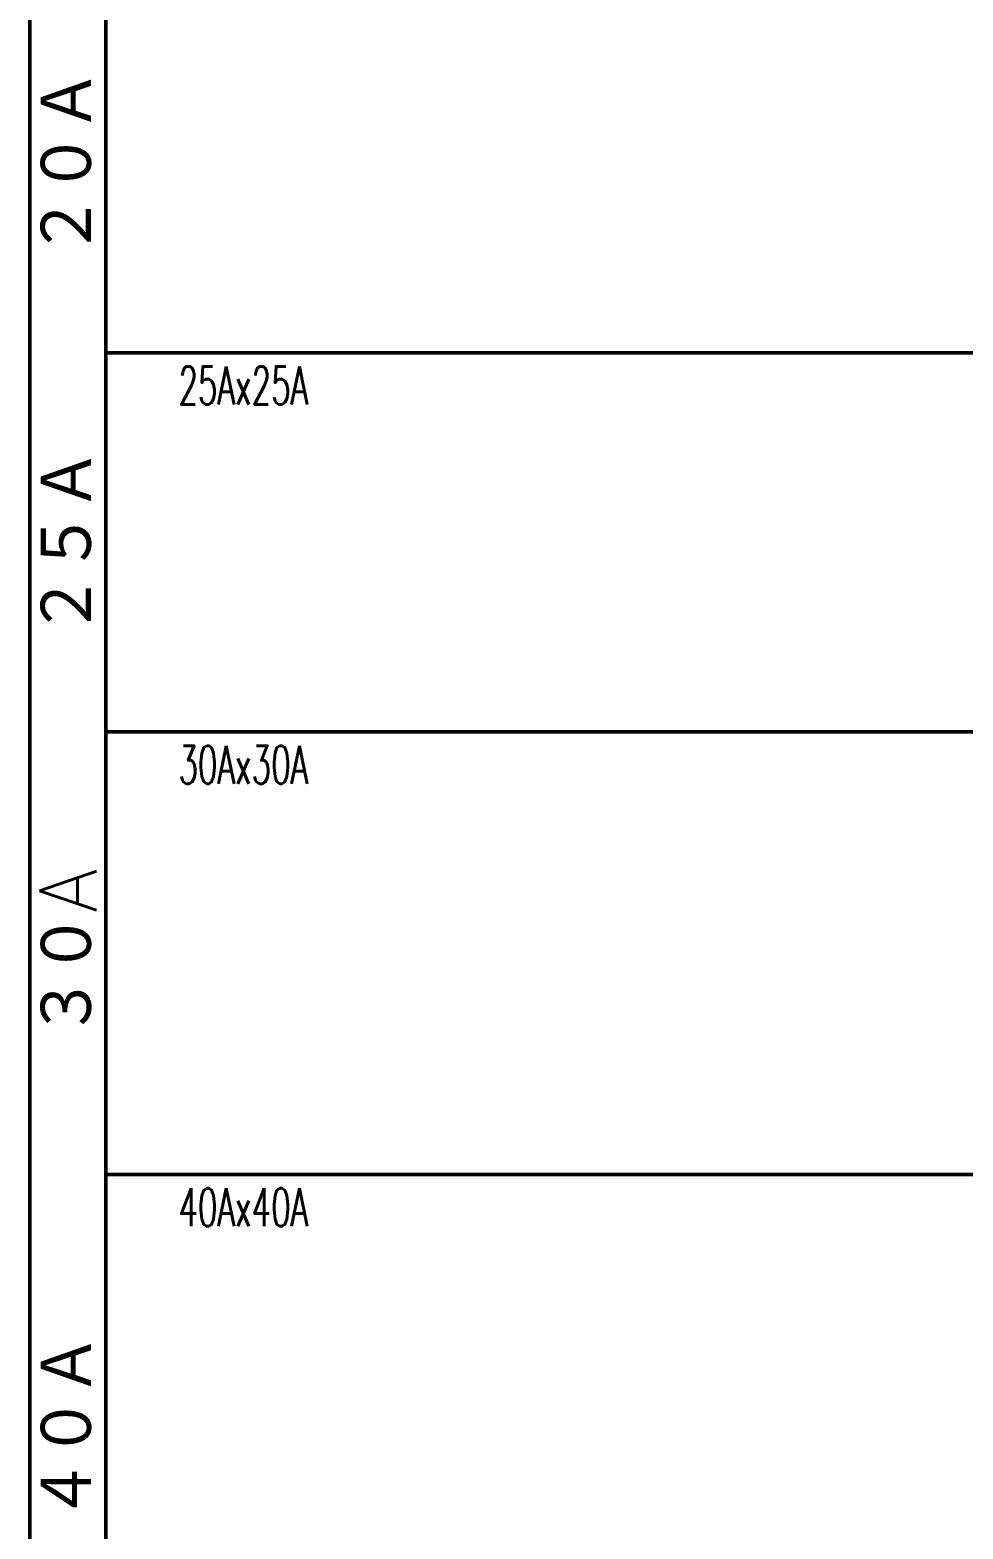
# Model space of a CAD drawing. Header units: millimetres. Extents: x 1711 to 90196, y -23291 to 8516.
# Drawn here: x 21617 to 22355, y -383 to 803 of the extents above; entities that cross this region are included whole.
import ezdxf

# ---------------------------------------------------------------- set-up
doc = ezdxf.new("R2010")
doc.units = ezdxf.units.MM
doc.layers.add('line', color=153, linetype='Continuous', lineweight=50)
doc.styles.get("Standard").update_dxf_attribs({"font": 'romans.shx', "bigfont": 'extfont.shx'})

# ---------------------------------------------------------------- blocks, each defined once
blk = doc.blocks.new('A$C6aa1e4fd')
at = {"layer": 'line'}
for p, q in [((60, -1060), (17081.2, -1060)), ((60, -1360), (17081.2, -1360)), ((60, -1710), (17081.2, -1710))]:
    blk.add_line(p, q, dxfattribs=at)
blk.add_lwpolyline([(0, -8135.9), (60, -8135.9), (60, 0), (0, 0)], close=True, dxfattribs=at)
at = {"layer": 'line', "char_height": 45, "attachment_point": 5, "rotation": 90}
for s, insert in [('２０Ａ', (30, -910)), ('２５Ａ', (30, -1210)), ('３０A', (30, -1535)), ('４０Ａ', (30, -1910))]:
    blk.add_mtext(s, dxfattribs=dict(at, insert=insert))
at = {"layer": 'line', "char_height": 30, "attachment_point": 4}
for s, insert in [('{\\W0.6;25Ax25A}', (117.5, -1085.9)), ('{\\W0.6;30Ax30A}', (117.5, -1385.9)), ('{\\W0.6;40Ax40A}', (117.5, -1735.9))]:
    blk.add_mtext(s, dxfattribs=dict(at, insert=insert))

msp = doc.modelspace()

# ---------------------------------------------------------------- block references
at = {"layer": 'line', "linetype": 'ByBlock'}
msp.add_blockref('A$C6aa1e4fd', (21617.1739, 1607.5677), dxfattribs=at)

doc.saveas('drawing.dxf')
